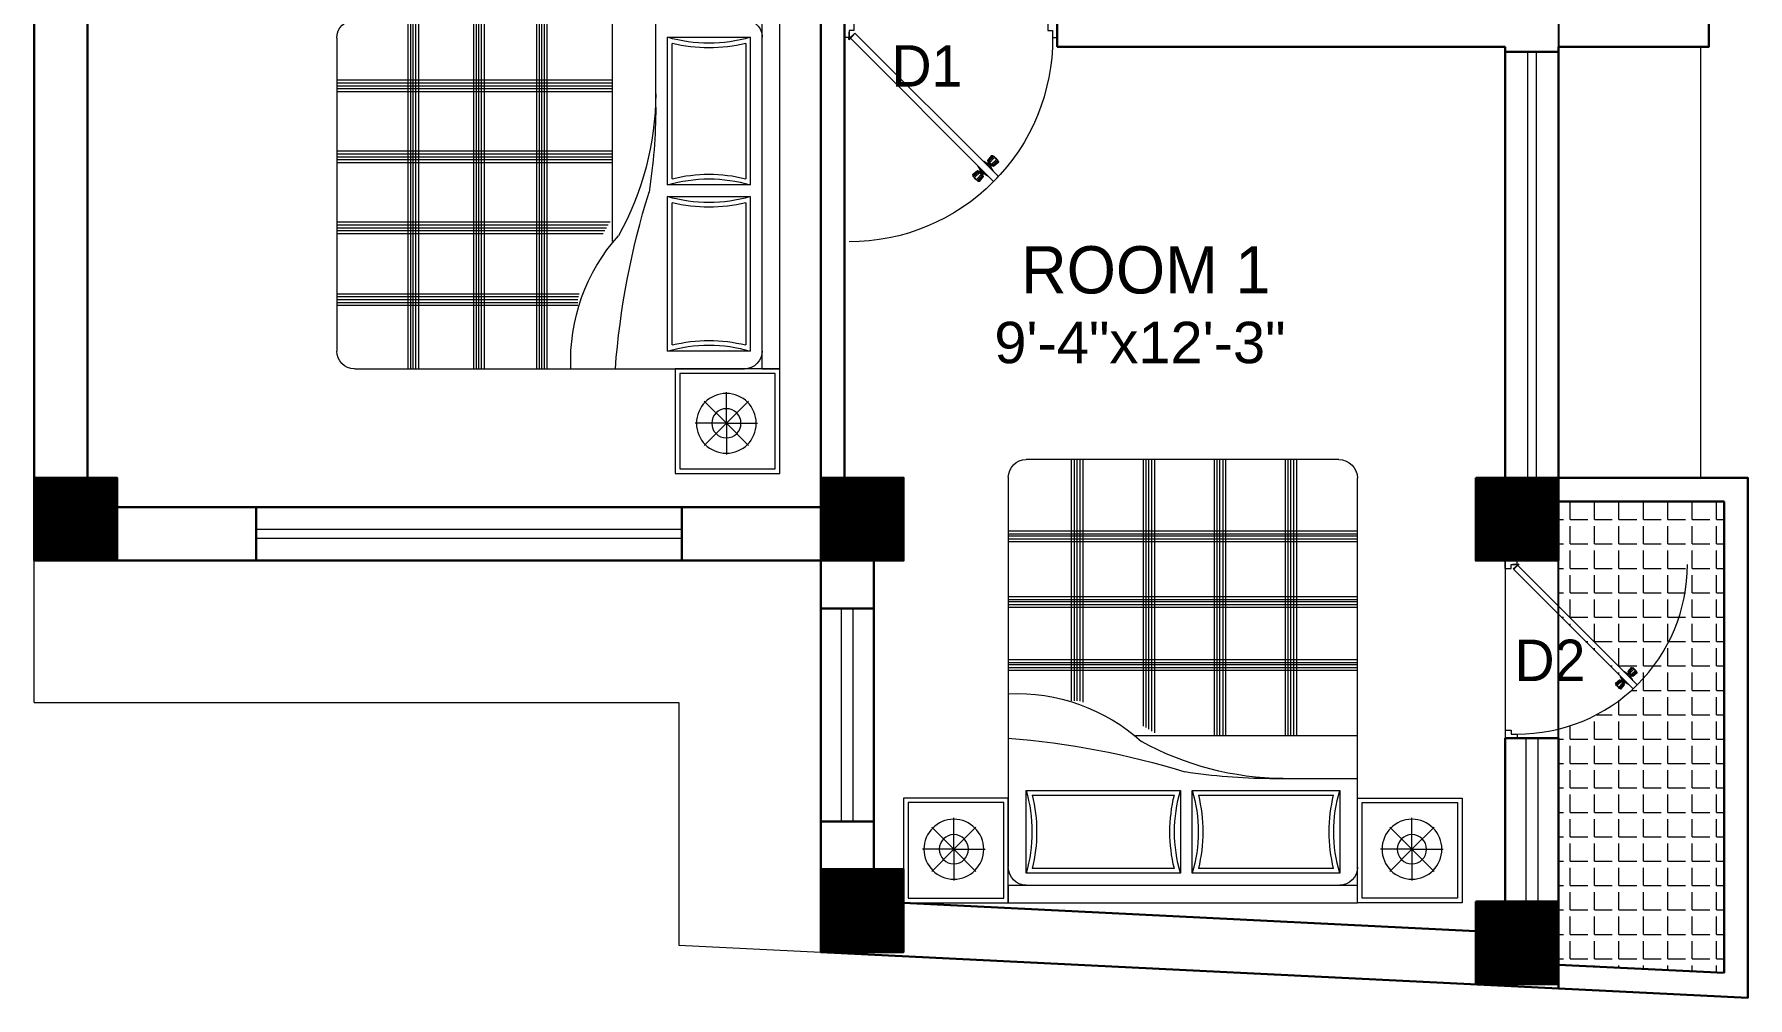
# Model space of a CAD drawing. Header units: inches. Extents: x -6683 to 26091, y -5972 to 4741.
# Drawn here: x 24502.7 to 24792.4, y -2815.7 to -2652.8 of the extents above; entities that cross this region are included whole.
import ezdxf

# ---------------------------------------------------------------- set-up
doc = ezdxf.new("R2010")
doc.units = ezdxf.units.IN
doc.header["$MEASUREMENT"] = 0
for name, color, linetype, lineweight in [('A-FURN', 9, 'Continuous', 5), ('hatch-.09', 8, 'Continuous', 9), ('Label', 7, 'Continuous', 13), ('PUERTAS', 7, 'Continuous', 9), ('Text', 7, 'Continuous', 13), ('WALL', 12, 'Continuous', 30), ('wall2', 1, 'Continuous', 15), ('windoow', 4, 'Continuous', 5)]:
    doc.layers.add(name, color=color, linetype=linetype, lineweight=lineweight)
doc.layers.add('furniture', color=253, linetype='Continuous')
doc.styles.add('dim', font='arial.ttf', dxfattribs={"height": 7})
doc.styles.get("Standard").update_dxf_attribs({"font": 'arial.ttf'})
pattern_1 = [(0, (0, 0), (0, 4.125), [3, -1.125]), (90, (0, 0), (-4.125, 3e-16), [3, -1.125])]

# ---------------------------------------------------------------- blocks, each defined once
blk = doc.blocks.new('3ft')
at = {"layer": 'PUERTAS', "color": 2}
for p, q in [((1.01, 2.52), (25.23, 26.74)), ((21.99, 26.11), (21.98, 26.13)), ((26.05, 25.92), (25.23, 26.74)), ((26.05, 25.92), (1.77, 1.64)), ((25.42, 22.68), (25.43, 22.67)), ((0, 2.4), (0, 0)), ((0.72, 2.4), (0, 2.4)), ((1.6, 0), (0, 0)), ((0.72, 1.52), (0.72, 2.44)), ((0.8, 1.52), (0.72, 1.52)), ((0.8, 1.52), (0.8, 2.41)), ((0.8, 1.2), (0.8, 1.52)), ((1.6, 1.2), (0.8, 1.2)), ((1.57, 1.84), (0.94, 2.47)), ((1.63, 1.89), (0.97, 2.55)), ((1.63, 1.89), (1.57, 1.84)), ((1.77, 1.64), (1.57, 1.84)), ((1.6, 0), (1.6, 1.2)), ((34.4, 0), (34.4, 1.2)), ((34.4, 1.2), (35.2, 1.2)), ((34.4, 0), (36, 0)), ((35.2, 1.2), (35.2, 2.4)), ((35.2, 2.4), (36, 2.4)), ((36, 0), (36, 2.4))]:
    blk.add_line(p, q, dxfattribs=at)
at = {"layer": 'PUERTAS', "color": 1}
for p, q in [((21.67, 25.73), (22.17, 26.23)), ((21.7, 25.82), (22.14, 26.26)), ((22.58, 26.7), (22.14, 26.26)), ((22.67, 26.73), (22.17, 26.23)), ((22.61, 26.67), (22.58, 26.7)), ((23.45, 25.91), (22.79, 26.73)), ((22.49, 24.95), (21.67, 25.61)), ((21.73, 25.79), (21.7, 25.82)), ((22.6, 24.96), (23.02, 25.38)), ((22.61, 24.25), (22.92, 24.72)), ((22.62, 24.13), (22.61, 24.14)), ((22.7, 25.07), (22.71, 25.06)), ((22.82, 25.06), (23.08, 25.32)), ((22.94, 24.95), (22.83, 25.07)), ((22.92, 24.72), (22.92, 24.72)), ((22.93, 24.94), (23.19, 25.21)), ((22.93, 24.84), (22.93, 24.83)), ((23.44, 25.81), (23.02, 25.38)), ((23.34, 25.58), (23.08, 25.32)), ((23.46, 25.47), (23.19, 25.21)), ((23.33, 25.7), (23.34, 25.69)), ((23.45, 25.46), (23.33, 25.57)), ((23.44, 23.31), (23.45, 23.3)), ((23.56, 23.3), (24.03, 23.61)), ((23.57, 25.47), (23.57, 25.47)), ((24.15, 25.79), (23.68, 25.48)), ((23.68, 25.48), (23.68, 25.48)), ((24.03, 23.61), (24.03, 23.62)), ((24.14, 23.62), (24.14, 23.62)), ((24.25, 23.62), (24.51, 23.89)), ((24.27, 25.78), (24.26, 25.79)), ((24.26, 23.29), (24.69, 23.71)), ((24.26, 23.63), (24.37, 23.52)), ((24.26, 23.18), (24.92, 22.37)), ((24.37, 23.52), (24.63, 23.77)), ((24.37, 23.4), (24.37, 23.4)), ((24.78, 24.15), (24.51, 23.89)), ((24.89, 24.03), (24.63, 23.77)), ((25.11, 24.14), (24.69, 23.71)), ((24.77, 24.14), (24.88, 24.03)), ((24.79, 24.38), (24.78, 24.37)), ((24.78, 24.26), (24.78, 24.26)), ((25.1, 24.84), (24.79, 24.38)), ((25, 24.03), (25, 24.03)), ((25.09, 24.96), (25.1, 24.95)), ((25.22, 24.14), (26.03, 23.48)), ((26.04, 23.37), (25.54, 22.86)), ((26.01, 23.27), (25.57, 22.83)), ((25.98, 23.3), (26.01, 23.27)), ((25.04, 22.36), (25.54, 22.86)), ((25.1, 22.42), (25.13, 22.39)), ((25.13, 22.39), (25.57, 22.83))]:
    blk.add_line(p, q, dxfattribs=at)
at = {"layer": 'PUERTAS', "color": 8}
for p, q in [((22.13, 26.28), (21.98, 26.13)), ((22.13, 26.28), (22.27, 26.42)), ((22.29, 26.41), (22.27, 26.42)), ((23.16, 25.52), (22.34, 26.39)), ((23.3, 25.66), (22.5, 26.56)), ((23.41, 25.77), (22.65, 26.71)), ((23.46, 25.83), (22.72, 26.75)), ((22.57, 24.94), (21.65, 25.68)), ((22.63, 24.99), (21.69, 25.75)), ((22.74, 25.1), (21.84, 25.9)), ((22.88, 25.24), (22.01, 26.06)), ((22.69, 24.32), (23.02, 24.83)), ((22.95, 24.96), (22.84, 25.07)), ((22.98, 24.99), (22.86, 25.1)), ((23.03, 25.04), (22.91, 25.15)), ((22.91, 24.53), (23.1, 24.91)), ((23.11, 25.12), (22.99, 25.23)), ((23.13, 24.76), (23.18, 24.99)), ((23.28, 25.3), (23.17, 25.41)), ((23.36, 25.37), (23.25, 25.49)), ((23.31, 24.94), (23.28, 25.08)), ((23.41, 25.43), (23.3, 25.54)), ((23.46, 25.09), (23.32, 25.13)), ((23.44, 25.45), (23.33, 25.56)), ((23.64, 25.27), (23.41, 25.22)), ((23.87, 25.49), (23.49, 25.3)), ((24.08, 25.71), (23.57, 25.38)), ((23.63, 23.38), (24.14, 23.72)), ((23.84, 23.6), (24.22, 23.79)), ((24.07, 23.82), (24.3, 23.88)), ((24.25, 24), (24.39, 23.97)), ((24.25, 23.26), (24.99, 22.34)), ((24.27, 23.64), (24.38, 23.53)), ((24.3, 23.67), (24.41, 23.56)), ((24.3, 23.32), (25.06, 22.38)), ((24.35, 23.72), (24.46, 23.61)), ((24.4, 24.15), (24.43, 24.01)), ((24.41, 23.43), (25.2, 22.53)), ((24.43, 23.8), (24.54, 23.69)), ((24.58, 24.33), (24.52, 24.1)), ((24.55, 23.57), (25.37, 22.7)), ((24.6, 23.97), (24.72, 23.86)), ((24.8, 24.56), (24.61, 24.18)), ((25.02, 24.77), (24.68, 24.26)), ((24.68, 24.05), (24.79, 23.94)), ((24.73, 24.1), (24.85, 23.99)), ((24.76, 24.13), (24.87, 24.02)), ((24.83, 23.85), (25.7, 23.03)), ((24.97, 23.99), (25.87, 23.2)), ((25.08, 24.1), (26.02, 23.34)), ((25.14, 24.15), (26.06, 23.41)), ((25.58, 22.82), (25.43, 22.67)), ((25.58, 22.82), (25.73, 22.97)), ((25.72, 22.98), (25.73, 22.97)), ((0, 0), (36, 0))]:
    blk.add_line(p, q, dxfattribs=at)
at = {"layer": 'PUERTAS', "color": 2}
for radius in [0.155, 0.0752]:
    blk.add_circle((0.82, 2.56), radius, dxfattribs=at)
at = {"layer": 'PUERTAS', "color": 8}
blk.add_arc((0.82, 2.56), 34.38, 359.7285, 90.0333, dxfattribs=at)
at = {"layer": 'PUERTAS', "color": 1}
for centre, start, end in [((22.73, 26.68), 38.9236, 135), ((22.54, 25.01), 231.0764, 315), ((22.67, 24.2), 135, 225), ((22.77, 25.12), 225, 315), ((22.99, 24.89), 135, 219.7428), ((22.87, 24.78), 315, 39.7428), ((23.28, 25.63), 315, 45), ((23.39, 25.86), 315, 38.9236), ((23.51, 23.36), 225, 315), ((23.51, 25.41), 50.2572, 135), ((23.62, 25.53), 230.2572, 315), ((24.09, 23.56), 50.2572, 135), ((24.2, 23.68), 230.2572, 315), ((24.2, 25.73), 45, 135), ((24.32, 23.23), 135, 218.9236), ((24.42, 23.46), 135, 225), ((24.84, 24.31), 135, 219.7428), ((24.72, 24.21), 315, 39.7428), ((24.94, 23.98), 45, 135), ((25.04, 24.89), 315, 45), ((25.17, 24.08), 51.0764, 135), ((25.98, 23.42), 315, 51.0764), ((24.98, 22.42), 218.9236, 315)]:
    blk.add_arc(centre, 0.08, start, end, dxfattribs=at)
blk = doc.blocks.new('*U43')
at = {"color": 3}
blk.add_blockref('3ft', (0, 0), dxfattribs=at)
blk = doc.blocks.new('A$C3AED30AC')
at = {"layer": 'A-FURN', "color": 147, "linetype": 'ByBlock'}
for p, q in [((0, 1532.2), (0, 1982.2)), ((0, 1982.2), (450, 1982.2)), ((450, 1982.2), (1949.6, 1982.2)), ((450, 1982.2), (450, 1532.2)), ((450, 1906), (450, 1982.2)), ((1949.6, 1982.2), (1949.6, 1532.2)), ((2399.6, 1982.2), (1949.6, 1982.2)), ((2399.6, 1532.2), (2399.6, 1982.2)), ((450, 1906), (1949.6, 1906)), ((450, 155.2), (450, 1829.8)), ((1949.6, 1829.8), (1949.6, 159)), ((450, 1532.2), (0, 1532.2)), ((1949.6, 1532.2), (2399.6, 1532.2)), ((1869.6, 79), (526.2, 79))]:
    blk.add_line(p, q, dxfattribs=at)
at = {"layer": 'A-FURN', "color": 8}
for p, q in [((20, 1552.2), (20, 1962.2)), ((20, 1962.2), (430, 1962.2)), ((430, 1962.2), (430, 1552.2)), ((1969.6, 1962.2), (1969.6, 1552.2)), ((2379.6, 1962.2), (1969.6, 1962.2)), ((2379.6, 1552.2), (2379.6, 1962.2)), ((430, 1552.2), (20, 1552.2)), ((1969.6, 1552.2), (2379.6, 1552.2))]:
    blk.add_line(p, q, dxfattribs=at)
at = {"layer": 'A-FURN', "color": 5, "linetype": 'ByBlock'}
for p, q in [((216, 1752.2), (121, 1847.2)), ((216, 1752.2), (216, 1886.6)), ((216, 1752.2), (311.1, 1847.2)), ((526.2, 1855.2), (526.2, 1499.6)), ((1189.3, 1855.2), (526.2, 1855.2)), ((1189.3, 1499.6), (1189.3, 1855.2)), ((1873.4, 1855.2), (1240.1, 1855.2)), ((1240.1, 1855.2), (1240.1, 1499.6)), ((1873.4, 1499.6), (1873.4, 1855.2)), ((2183.6, 1752.2), (2088.5, 1847.2)), ((2183.6, 1752.2), (2183.6, 1886.6)), ((2183.6, 1752.2), (2278.6, 1847.2)), ((216, 1752.2), (81.7, 1752.2)), ((216, 1752.2), (121, 1657.2)), ((216, 1752.2), (216, 1752.2)), ((216, 1752.2), (216, 1752.2)), ((216, 1752.2), (216, 1752.2)), ((216, 1752.2), (350.4, 1752.2)), ((216, 1752.2), (216, 1617.8)), ((216, 1752.2), (311.1, 1657.2)), ((2183.6, 1752.2), (2049.2, 1752.2)), ((2183.6, 1752.2), (2088.5, 1657.2)), ((2183.6, 1752.2), (2317.9, 1752.2)), ((2183.6, 1752.2), (2183.6, 1752.2)), ((2183.6, 1752.2), (2183.6, 1752.2)), ((2183.6, 1752.2), (2183.6, 1752.2)), ((2183.6, 1752.2), (2278.6, 1657.2)), ((2183.6, 1752.2), (2183.6, 1617.8)), ((526.2, 1499.6), (1189.3, 1499.6)), ((1240.1, 1499.6), (1873.4, 1499.6)), ((1573.7, 1448.8), (1949.6, 1448.8)), ((996, 1263.6), (1949.6, 1263.6))]:
    blk.add_line(p, q, dxfattribs=at)
at = {"layer": 'A-FURN', "color": 9}
for p, q in [((1163.2, 1835.2), (552.3, 1835.2)), ((1847.3, 1835.2), (1266.2, 1835.2)), ((552.3, 1519.6), (1163.2, 1519.6)), ((1266.2, 1519.6), (1847.3, 1519.6))]:
    blk.add_line(p, q, dxfattribs=at)
at = {"layer": 'A-FURN', "color": 8, "linetype": 'Continuous'}
for p, q in [((1079, 1252.8), (1079, 79)), ((1335, 1263.6), (1335, 79)), ((1347, 1263.6), (1347, 79)), ((1359, 1263.6), (1359, 79)), ((1372.1, 1263.6), (1372.1, 79)), ((1384.1, 1263.6), (1384.1, 79)), ((1639.9, 1263.6), (1639.9, 79)), ((1651.9, 1263.6), (1651.9, 79)), ((1663.9, 1263.6), (1663.9, 79)), ((1676.9, 1263.6), (1676.9, 79)), ((1688.9, 1263.6), (1688.9, 79)), ((1029.9, 1223.1), (1029.9, 79)), ((1041.9, 1230), (1041.9, 79)), ((1053.9, 1237.2), (1053.9, 79)), ((1067, 1245.2), (1067, 79)), ((722, 1114.6), (722, 79)), ((734, 1114.6), (734, 79)), ((746, 1114.6), (746, 79)), ((759.1, 1117.1), (759.1, 79)), ((771.1, 1120.2), (771.1, 79)), ((450, 983.2), (1949.6, 983.2)), ((450, 971.2), (1949.6, 971.2)), ((450, 959.2), (1949.6, 959.2)), ((450, 949.8), (1949.6, 949.8)), ((450, 937.8), (1949.6, 937.8)), ((450, 713), (1949.6, 713)), ((450, 701), (1949.6, 701)), ((450, 689), (1949.6, 689)), ((450, 679.6), (1949.6, 679.6)), ((450, 667.6), (1949.6, 667.6)), ((450, 431.1), (1949.6, 431.1)), ((450, 419.1), (1949.6, 419.1)), ((450, 407.1), (1949.6, 407.1)), ((450, 397.7), (1949.6, 397.7)), ((450, 385.7), (1949.6, 385.7))]:
    blk.add_line(p, q, dxfattribs=at)
at = {"layer": 'A-FURN', "color": 5, "linetype": 'ByBlock'}
for centre, radius in [((216, 1752.2), 128.5), ((2183.6, 1752.2), 128.5), ((216, 1752.2), 62.8), ((2183.6, 1752.2), 62.8)]:
    blk.add_circle(centre, radius, dxfattribs=at)
at = {"layer": 'A-FURN', "color": 147, "linetype": 'ByBlock'}
for centre, radius, start, end in [((526.2, 1829.8), 76.2, 90, 180), ((1873.4, 1829.8), 76.2, 0, 90), ((526.2, 155.2), 76.2, 180, 270), ((1869.6, 159), 80, 270, 0)]:
    blk.add_arc(centre, radius, start, end, dxfattribs=at)
at = {"layer": 'A-FURN', "color": 5, "linetype": 'ByBlock'}
for centre, radius, start, end in [((-83.4, 1677.4), 635, 343.7398, 16.2602), ((1798.9, 1677.4), 635, 163.73979, 196.26021), ((630.5, 1677.4), 635, 343.7398, 16.2602), ((2483, 1677.4), 635, 163.73979, 196.26021), ((193.9, 4688.5), 3422.4, 274.28895, 287.24996), ((1638.5, 177.4), 1271.4, 90.35642, 119.03891), ((1572.9, -870.3), 2319.1, 89.98014, 99.03119), ((485.1, 1886.5), 802.9, 267.49694, 311.91323)]:
    blk.add_arc(centre, radius, start, end, dxfattribs=at)
at = {"layer": 'A-FURN', "color": 9}
for centre, start, end in [((-83.4, 1677.4), 346.05939, 13.94061), ((1798.9, 1677.4), 166.05939, 193.94061), ((630.5, 1677.4), 346.05939, 13.94061), ((2483, 1677.4), 166.05939, 193.94061)]:
    blk.add_arc(centre, 655, start, end, dxfattribs=at)
blk = doc.blocks.new('2ft6in')
at = {"layer": 'PUERTAS', "color": 2}
for p, q in [((0.84, 2.1), (21.02, 22.28)), ((21.71, 21.6), (1.47, 1.37)), ((18.33, 21.76), (18.31, 21.77)), ((21.71, 21.6), (21.02, 22.28)), ((21.18, 18.9), (21.2, 18.89)), ((0, 2), (0, 0)), ((0.6, 2), (0, 2)), ((1.33, 0), (0, 0)), ((0.6, 1.26), (0.6, 2.04)), ((0.67, 1.26), (0.6, 1.26)), ((0.67, 1.26), (0.67, 2.01)), ((0.67, 1), (0.67, 1.26)), ((1.33, 1), (0.67, 1)), ((1.31, 1.53), (0.79, 2.06)), ((1.36, 1.58), (0.81, 2.12)), ((1.36, 1.58), (1.31, 1.53)), ((1.47, 1.37), (1.31, 1.53)), ((1.33, 0), (1.33, 1)), ((28.67, 0), (28.67, 1)), ((28.67, 1), (29.33, 1)), ((28.67, 0), (30, 0)), ((29.33, 1), (29.33, 2)), ((29.33, 2), (30, 2)), ((30, 0), (30, 2))]:
    blk.add_line(p, q, dxfattribs=at)
at = {"layer": 'PUERTAS', "color": 8}
for p, q in [((18.81, 20.78), (18.04, 21.4)), ((18.86, 20.83), (18.08, 21.46)), ((18.95, 20.92), (18.2, 21.58)), ((18.44, 21.9), (18.31, 21.77)), ((19.07, 21.03), (18.34, 21.72)), ((18.44, 21.9), (18.56, 22.02)), ((18.58, 22.01), (18.56, 22.02)), ((19.3, 21.26), (18.61, 22)), ((19.42, 21.38), (18.75, 22.14)), ((19.51, 21.48), (18.88, 22.26)), ((18.91, 20.27), (19.19, 20.69)), ((19.55, 21.53), (18.93, 22.3)), ((19.13, 20.8), (19.03, 20.9)), ((19.15, 20.82), (19.05, 20.92)), ((19.09, 20.44), (19.25, 20.76)), ((19.19, 20.87), (19.1, 20.96)), ((19.25, 20.93), (19.16, 21.02)), ((19.28, 20.63), (19.32, 20.83)), ((19.4, 21.08), (19.31, 21.17)), ((19.47, 21.15), (19.38, 21.24)), ((19.43, 20.78), (19.4, 20.9)), ((19.51, 21.19), (19.42, 21.28)), ((19.55, 20.91), (19.43, 20.94)), ((19.53, 21.21), (19.44, 21.3)), ((19.7, 21.06), (19.51, 21.01)), ((19.89, 21.24), (19.58, 21.08)), ((20.07, 21.42), (19.64, 21.15)), ((20.67, 20.47), (20.51, 20.15)), ((20.85, 20.64), (20.57, 20.22)), ((19.69, 19.49), (20.12, 19.76)), ((19.87, 19.67), (20.18, 19.83)), ((20.06, 19.85), (20.25, 19.9)), ((20.21, 20), (20.33, 19.97)), ((20.21, 19.38), (20.83, 18.61)), ((20.23, 19.7), (20.32, 19.61)), ((20.25, 19.72), (20.34, 19.63)), ((20.25, 19.43), (20.88, 18.65)), ((20.29, 19.76), (20.38, 19.67)), ((20.33, 20.13), (20.36, 20.01)), ((20.34, 19.53), (21, 18.77)), ((20.36, 19.83), (20.45, 19.74)), ((20.48, 20.28), (20.44, 20.08)), ((20.46, 19.64), (21.14, 18.91)), ((20.5, 19.98), (20.6, 19.89)), ((20.57, 20.04), (20.66, 19.95)), ((20.61, 20.09), (20.7, 19.99)), ((20.63, 20.11), (20.72, 20.01)), ((20.69, 19.87), (21.42, 19.19)), ((20.81, 19.99), (21.56, 19.33)), ((20.9, 20.08), (21.68, 19.45)), ((20.95, 20.13), (21.72, 19.51)), ((21.32, 19.01), (21.2, 18.89)), ((21.32, 19.01), (21.44, 19.14)), ((21.43, 19.15), (21.44, 19.14)), ((0, 0), (30, 0))]:
    blk.add_line(p, q, dxfattribs=at)
at = {"layer": 'PUERTAS', "color": 1}
for p, q in [((18.06, 21.44), (18.48, 21.86)), ((18.74, 20.79), (18.06, 21.34)), ((18.08, 21.51), (18.45, 21.88)), ((18.11, 21.49), (18.08, 21.51)), ((18.82, 22.25), (18.45, 21.88)), ((18.9, 22.28), (18.48, 21.86)), ((18.84, 22.23), (18.82, 22.25)), ((18.83, 20.8), (19.18, 21.15)), ((18.84, 20.21), (19.1, 20.6)), ((18.92, 20.89), (18.93, 20.88)), ((19.54, 21.59), (18.99, 22.27)), ((19.02, 20.88), (19.24, 21.1)), ((19.12, 20.8), (19.03, 20.89)), ((19.1, 20.7), (19.11, 20.69)), ((19.1, 20.6), (19.1, 20.6)), ((19.11, 20.79), (19.33, 21.01)), ((19.54, 21.5), (19.18, 21.15)), ((19.45, 21.31), (19.24, 21.1)), ((19.55, 21.22), (19.33, 21.01)), ((19.45, 21.41), (19.45, 21.41)), ((19.54, 21.22), (19.45, 21.31)), ((19.64, 21.23), (19.64, 21.23)), ((19.74, 21.24), (19.73, 21.23)), ((20.12, 21.49), (19.74, 21.24)), ((20.22, 21.48), (20.22, 21.49)), ((20.66, 20.31), (20.65, 20.31)), ((20.91, 20.7), (20.66, 20.31)), ((20.91, 20.8), (20.91, 20.79)), ((18.85, 20.11), (18.84, 20.12)), ((19.53, 19.43), (19.54, 19.42)), ((19.64, 19.42), (20.02, 19.67)), ((20.02, 19.67), (20.03, 19.68)), ((20.12, 19.68), (20.12, 19.68)), ((20.21, 19.69), (20.43, 19.9)), ((20.22, 19.41), (20.57, 19.76)), ((20.22, 19.69), (20.31, 19.6)), ((20.22, 19.32), (20.76, 18.64)), ((20.31, 19.6), (20.52, 19.81)), ((20.31, 19.5), (20.31, 19.5)), ((20.65, 20.12), (20.43, 19.9)), ((20.74, 20.03), (20.52, 19.81)), ((20.93, 20.11), (20.57, 19.76)), ((20.64, 20.11), (20.73, 20.02)), ((20.65, 20.21), (20.65, 20.22)), ((20.84, 20.02), (20.83, 20.03)), ((20.86, 18.63), (21.28, 19.05)), ((20.91, 18.68), (20.94, 18.66)), ((20.94, 18.66), (21.31, 19.03)), ((21.02, 20.12), (21.7, 19.57)), ((21.7, 19.47), (21.28, 19.05)), ((21.67, 19.4), (21.31, 19.03)), ((21.65, 19.42), (21.67, 19.4))]:
    blk.add_line(p, q, dxfattribs=at)
at = {"layer": 'PUERTAS', "color": 2}
for radius in [0.129, 0.0627]:
    blk.add_circle((0.68, 2.14), radius, dxfattribs=at)
at = {"layer": 'PUERTAS', "color": 8}
blk.add_arc((0.68, 2.14), 28.65, 359.7285, 90.0333, dxfattribs=at)
at = {"layer": 'PUERTAS', "color": 1}
for centre, start, end in [((18.78, 20.84), 231.0764, 315), ((18.94, 22.23), 38.9236, 135), ((18.97, 20.93), 225, 315), ((19.16, 20.74), 135, 219.7428), ((19.06, 20.65), 315, 39.7428), ((19.4, 21.36), 315, 45), ((19.49, 21.55), 315, 38.9236), ((19.6, 21.18), 50.2572, 135), ((19.68, 21.28), 230.2572, 315), ((20.17, 21.44), 45, 135), ((20.7, 20.26), 135, 219.7428), ((20.87, 20.75), 315, 45), ((18.89, 20.16), 135, 225), ((19.59, 19.47), 225, 315), ((20.07, 19.63), 50.2572, 135), ((20.16, 19.73), 230.2572, 315), ((20.27, 19.36), 135, 218.9236), ((20.35, 19.55), 135, 225), ((20.6, 20.17), 315, 39.7428), ((20.78, 19.98), 45, 135), ((20.82, 18.68), 218.9236, 315), ((20.98, 20.07), 51.0764, 135), ((21.65, 19.52), 315, 51.0764)]:
    blk.add_arc(centre, 0.0667, start, end, dxfattribs=at)
blk = doc.blocks.new('*U40')
at = {"color": 3, "xscale": -1}
blk.add_blockref('2ft6in', (42, 0), dxfattribs=at)

msp = doc.modelspace()

# ---------------------------------------------------------------- hatches: boundary and pattern name
at = {"layer": 'hatch-.09'}
h = msp.add_hatch(dxfattribs=at)
h.set_pattern_fill('ANSI31', color=256)
h.set_pattern_definition([(45, (4e-12, -1144.61368), (-0.08838834765, 0.08838834765), [])])
h.paths.add_polyline_path([(24516.65, -2727.8), (24502.65, -2727.8), (24502.65, -2741.8), (24516.65, -2741.8)])
h = msp.add_hatch(dxfattribs=at)
h.set_pattern_fill('ANSI31', color=256)
h.set_pattern_definition([(45, (133, -1144.61368), (-0.08838834765, 0.08838834765), [])])
h.paths.add_polyline_path([(24649.65, -2727.8), (24635.65, -2727.8), (24635.65, -2741.8), (24649.65, -2741.8)])
h = msp.add_hatch(dxfattribs=at)
h.set_pattern_fill('ANSI31', color=256)
h.set_pattern_definition([(45, (243.74773, -1144.61368), (-0.08838834765, 0.08838834765), [])])
h.paths.add_polyline_path([(24760.4, -2727.8), (24746.4, -2727.8), (24746.4, -2741.8), (24760.4, -2741.8)])
h = msp.add_hatch(dxfattribs=at)
h.set_pattern_fill('ANGLE', color=256, scale=15)
h.set_pattern_definition(pattern_1)
h.paths.add_polyline_path([(24788.4, -2731.8), (24760.4, -2731.8), (24760.4, -2741.8), (24760.4, -2750.91), (24773, -2763.51, -0.126913), (24760.4, -2770.3), (24760.4, -2771.8), (24760.4, -2810.12), (24788.4, -2811.5)])
h.paths.add_polyline_path([(24772.27, -2760.8), (24772.32, -2760.75), (24772.29, -2760.72, 0.35714)], flags=16)
h.paths.add_polyline_path([(24772.61, -2761.33), (24772.61, -2761.33), (24772.41, -2761.13), (24772.19, -2760.91, 0.773676), (24772.08, -2760.97), (24772.01, -2760.91, 0.33826), (24772.1, -2760.91, -0.398129), (24772.19, -2760.91), (24772.2, -2760.92), (24772.29, -2760.83), (24772.38, -2760.92), (24773.12, -2760.14), (24772.86, -2759.88), (24772.23, -2760.65, -0.57735), (24772.19, -2760.54), (24772.79, -2759.8), (24772.89, -2759.91), (24772.92, -2759.88), (24773.16, -2760.13), (24773.17, -2760.11), (24773.3, -2760.24), (24773.44, -2760.38), (24773.42, -2760.39), (24773.68, -2760.69, -0.445628), (24773.67, -2760.79), (24772.95, -2761.38), (24772.81, -2761.25), (24772.76, -2761.3), (24772.71, -2761.24), (24772.62, -2761.34), (24772.63, -2761.35, -0.398495), (24772.63, -2761.44, 0.425912), (24772.64, -2761.54), (24772.64, -2761.54), (24772.63, -2761.53, -0.387587), (24772.63, -2761.44), (24772.63, -2761.44, 0.496253)], flags=16)
h.paths.add_polyline_path([(24772.93, -2761.35), (24773.7, -2760.73), (24773.66, -2760.68), (24772.89, -2761.3, 0.267949)], flags=0)
h.paths.add_polyline_path([(24772.82, -2761.18), (24772.73, -2761.26, 0.684139)], flags=0)
h = msp.add_hatch(dxfattribs=at)
h.set_pattern_fill('ANGLE', color=256, scale=15)
h.set_pattern_definition(pattern_1)
h.paths.add_polyline_path([(24772.11, -2762.61, 1.083996), (24772.19, -2762.71), (24772.2, -2762.71)], flags=16)
h.paths.add_polyline_path([(24753.41, -2742.48, 0.652826), (24753.6, -2742.48, 2.24988)], flags=16)
h.paths.add_polyline_path([(24771.6, -2760.74, 1.083414), (24771.52, -2760.64), (24771.51, -2760.65)], flags=16)
h.paths.add_polyline_path([(24772.63, -2761.53, 1.375087), (24772.63, -2761.35, 1.375087)], flags=16)
h.paths.add_polyline_path([(24772.44, -2761.16), (24772.38, -2761.18), (24772.41, -2761.27), (24772.48, -2761.2)], flags=16)
h.paths.add_polyline_path([(24772.7, -2761.24), (24772.68, -2761.22), (24772.51, -2761.39), (24772.53, -2761.41)], flags=16)
h.paths.add_polyline_path([(24772.55, -2760.98), (24772.46, -2760.93), (24772.43, -2760.96), (24772.5, -2761.04), (24772.63, -2761.13), (24772.67, -2761.1)], flags=16)
h.paths.add_polyline_path([(24772.34, -2760.77), (24772.29, -2760.72, 1.071021), (24772.38, -2760.82), (24772.38, -2760.81), (24772.37, -2760.8), (24772.22, -2760.95), (24772.35, -2760.84, -1.369561), (24772.19, -2760.91, 1.346653), (24772.12, -2761.02), (24772.14, -2761.03), (24772.15, -2761.02), (24772.01, -2760.91, 1.140745), (24772.07, -2760.79), (24772.2, -2760.92)], flags=16)
h.paths.add_polyline_path([(24772.99, -2761.34, -0.57735), (24772.89, -2761.3), (24772.8, -2761.26, -0.948331), (24772.71, -2761.16), (24772.46, -2761.33), (24772.47, -2761.35), (24772.71, -2761.16, 1.824459), (24772.82, -2761.18), (24773.54, -2760.55), (24773.26, -2760.28), (24772.98, -2760), (24772.29, -2760.63, -0.563406), (24772.18, -2760.61), (24772.83, -2759.8), (24773.16, -2760.13), (24773.17, -2760.11), (24773.42, -2760.36), (24773.75, -2760.73)], flags=16)
h.paths.add_polyline_path([(24772.64, -2761.54), (24772.53, -2761.43), (24772.55, -2761.4)], flags=16)
h.paths.add_polyline_path([(24771.52, -2762.44), (24771.42, -2762.53), (24771.43, -2762.54), (24771.52, -2762.45)], flags=0)
h.paths.add_polyline_path([(24771.61, -2762.45), (24771.51, -2762.48), (24771.39, -2762.61), (24771.42, -2762.64, 1.073256), (24771.33, -2762.54), (24771.33, -2762.54), (24771.34, -2762.56), (24771.58, -2762.32), (24771.52, -2762.29), (24771.51, -2762.3), (24771.7, -2762.44, 0.353433)], flags=16)
h.paths.add_polyline_path([(24771.71, -2762.46), (24771.6, -2762.34), (24771.57, -2762.37)], flags=16)
h.paths.add_polyline_path([(24771.08, -2761.83, 1.375087), (24771.09, -2762.01, 1.375087)], flags=16)
h.paths.add_polyline_path([(24771, -2762.11), (24771.1, -2762.02), (24771, -2762.11, 0.803231), (24770.89, -2762.18), (24770.18, -2762.8), (24770.32, -2762.94), (24771.04, -2762.26), (24770.93, -2762.14), (24770.89, -2762.18, -0.803201), (24771, -2762.11)], flags=16)
h.paths.add_polyline_path([(24771.17, -2761.96), (24771.08, -2761.82), (24771.19, -2761.94)], flags=0)
h.paths.add_polyline_path([(24770.03, -2762.7), (24770.06, -2762.74), (24770.13, -2762.66, -0.613259), (24770.02, -2762.63), (24770.78, -2762.01), (24770.84, -2762.05)], flags=16)
h.paths.add_polyline_path([(24770.55, -2763.23), (24770.54, -2763.24), (24770.29, -2763), (24770.33, -2762.96), (24770.85, -2763.48), (24771.4, -2762.8, 1), (24771.53, -2762.75), (24770.88, -2763.56)], flags=16)
h.paths.add_polyline_path([(24772.14, -2760.99), (24772, -2760.9), (24772.11, -2761.01)], flags=16)
h.paths.add_polyline_path([(24753.53, -2742.61), (24752.98, -2743.16), (24752.77, -2743.27), (24752.93, -2743.11), (24753.46, -2742.59)], flags=16)
h.paths.add_polyline_path([(24752.66, -2742.4), (24752.66, -2742.47), (24753.41, -2742.47), (24753.44, -2742.4)], flags=16)
h.paths.add_polyline_path([(24750.64, -2766.24), (24766.79, -2766.24), (24766.79, -2751.13), (24750.64, -2751.13)], flags=9)
h = msp.add_hatch(dxfattribs=at)
h.set_pattern_fill('ANSI31', color=256)
h.set_pattern_definition([(45, (133, -1210.79509), (-0.08838834765, 0.08838834765), [])])
h.paths.add_polyline_path([(24649.65, -2793.98), (24635.65, -2793.98), (24635.65, -2807.98), (24649.65, -2807.98)])
h = msp.add_hatch(dxfattribs=at)
h.set_pattern_fill('ANSI31', color=256)
h.set_pattern_definition([(45, (243.74773, -1216.25088), (-0.08838834765, 0.08838834765), [])])
h.paths.add_polyline_path([(24760.4, -2799.44), (24746.4, -2799.44), (24746.4, -2813.44), (24760.4, -2813.44)])

# ---------------------------------------------------------------- linework, layer by layer
at = {"layer": 'Defpoints'}
for points in [[(24760.4, -2654.99), (24785.85, -2654.99), (24785.85, -2581.28), (24760.4, -2581.28), (24760.4, -2654.99)], [(24760.4, -2727.8), (24792.4, -2727.8), (24792.4, -2815.7), (24760.4, -2814.13), (24760.4, -2727.8)]]:
    msp.add_lwpolyline(points, dxfattribs=at)
at = {"layer": 'WALL'}
for p, q in [((24502.65, -2395.43), (24502.65, -2741.8)), ((24635.65, -2544.76), (24635.65, -2732.8)), ((24785.85, -2581.28), (24785.85, -2654.99)), ((24511.65, -2595.28), (24511.65, -2727.8)), ((24639.65, -2595.28), (24639.65, -2727.8)), ((24675.65, -2650.99), (24675.65, -2654.99)), ((24675.65, -2654.99), (24751.4, -2654.99)), ((24751.4, -2654.99), (24751.4, -2727.8)), ((24751.4, -2655.8), (24760.4, -2655.8)), ((24785.85, -2654.99), (24760.4, -2654.99)), ((24760.4, -2654.99), (24760.4, -2727.8)), ((24760.4, -2727.8), (24792.4, -2727.8)), ((24792.4, -2727.8), (24792.4, -2815.7)), ((24760.4, -2731.8), (24788.4, -2731.8)), ((24788.4, -2731.8), (24788.4, -2811.5)), ((24516.65, -2732.8), (24635.65, -2732.8)), ((24540.15, -2732.8), (24540.15, -2741.8)), ((24612.15, -2732.8), (24612.15, -2741.8)), ((24502.65, -2741.8), (24635.65, -2741.8)), ((24635.65, -2741.8), (24635.65, -2807.98)), ((24644.65, -2741.8), (24644.65, -2793.98)), ((24644.65, -2749.89), (24635.65, -2749.89)), ((24751.4, -2771.8), (24751.4, -2799.44)), ((24751.4, -2771.8), (24760.4, -2771.8)), ((24760.4, -2771.8), (24760.4, -2814.13)), ((24644.65, -2785.89), (24635.65, -2785.89)), ((24649.65, -2799.66), (24746.4, -2804.43)), ((24635.65, -2807.98), (24760.4, -2814.13)), ((24760.4, -2810.12), (24788.4, -2811.5)), ((24760.4, -2814.13), (24792.4, -2815.7))]:
    msp.add_line(p, q, dxfattribs=at)
for points in [[(24502.65, -2727.8), (24516.65, -2727.8), (24516.65, -2741.8), (24502.65, -2741.8)], [(24746.4, -2727.8), (24760.4, -2727.8), (24760.4, -2741.8), (24746.4, -2741.8)], [(24635.65, -2793.98), (24649.65, -2793.98), (24649.65, -2807.98), (24635.65, -2807.98)], [(24746.4, -2799.44), (24760.4, -2799.44), (24760.4, -2813.44), (24746.4, -2813.44)]]:
    msp.add_lwpolyline(points, close=True, dxfattribs=at)
msp.add_lwpolyline([(24635.65, -2741.8), (24635.65, -2727.8), (24649.65, -2727.8), (24649.65, -2741.8), (24635.65, -2741.8)], dxfattribs=at)
at = {"layer": 'wall2'}
for p, q in [((24784.4, -2654.99), (24784.4, -2727.8)), ((24502.65, -2765.8), (24502.65, -2741.8)), ((24502.65, -2765.8), (24611.65, -2765.8)), ((24611.65, -2765.8), (24611.65, -2806.8)), ((24611.65, -2806.8), (24635.65, -2807.98))]:
    msp.add_line(p, q, dxfattribs=at)
at = {"layer": 'windoow'}
for p, q in [((24755.15, -2655.8), (24755.15, -2727.8)), ((24756.65, -2655.8), (24756.65, -2727.8)), ((24612.15, -2736.55), (24540.15, -2736.55)), ((24612.15, -2738.05), (24540.15, -2738.05)), ((24639.15, -2785.89), (24639.15, -2749.89)), ((24641.15, -2785.89), (24641.15, -2749.89)), ((24754.9, -2771.8), (24754.9, -2799.44)), ((24756.9, -2771.8), (24756.9, -2799.44))]:
    msp.add_line(p, q, dxfattribs=at)

# ---------------------------------------------------------------- block references
at = {"layer": 'furniture', "xscale": -0.03937007859349251, "yscale": 0.03937007859349251, "zscale": 0.03937007859349251}
for p, rotation in [((24550.7, -2727.11), 270.0000000000002), ((24649.65, -2721.62), 180)]:
    msp.add_blockref('A$C3AED30AC', p, dxfattribs=dict(at, rotation=rotation))
at = {"layer": 'WALL', "xscale": -1}
for name, p, rotation in [('*U43', (24639.65, -2650.99), 180), ('*U40', (24751.4, -2783.8), 270)]:
    msp.add_blockref(name, p, dxfattribs=dict(at, rotation=rotation))

# ---------------------------------------------------------------- texts
at = {"layer": 'Label', "color": 5, "linetype": 'ByBlock', "insert": (24690.61, -2688.66), "char_height": 8, "width": 88.4068, "attachment_point": 2, "style": 'dim'}
msp.add_mtext('{\\fCentury Gothic|b0|i0|c0|p34;ROOM 1}', dxfattribs=at)
at = {"layer": 'Text', "char_height": 7, "width": 440.957, "attachment_point": 2}
for s, insert in [('{\\fCentury Gothic|b0|i0|c0|p34;D1}', (24653.61, -2654.69)), ('9\'-4"x12\'-3"', (24689.63, -2701.44)), ('{\\fCentury Gothic|b0|i0|c0|p34;D2}', (24758.96, -2755.17))]:
    msp.add_mtext(s, dxfattribs=dict(at, insert=insert))

doc.saveas('drawing.dxf')
